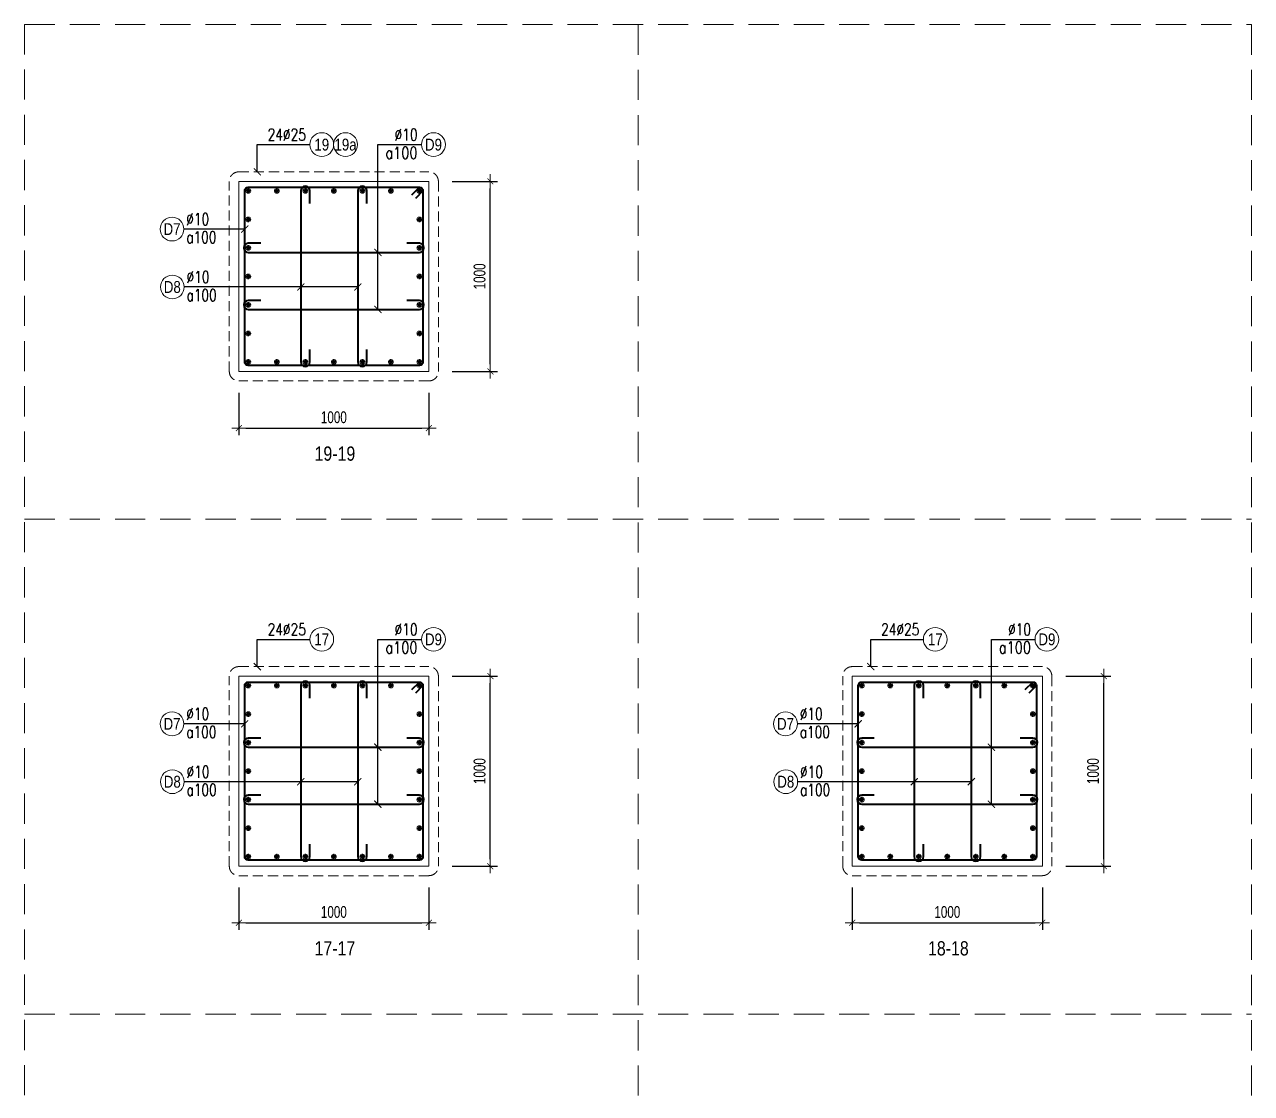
# Model space of a CAD drawing. Header units: millimetres. Extents: x 415878 to 795945, y 85573 to 378758.
# Drawn here: x 776578 to 795945, y 360541 to 377414 of the extents above; entities that cross this region are included whole.
import ezdxf
from ezdxf.enums import TextEntityAlignment as Align

# ---------------------------------------------------------------- set-up
doc = ezdxf.new("R2010")
doc.units = ezdxf.units.MM
doc.linetypes.add('HIDDEN2', pattern=[4.7625, 3.175, -1.5875])
doc.layers.get('0').update_dxf_attribs({"lineweight": 20})
doc.layers.get('Defpoints').update_dxf_attribs({"color": 151, "lineweight": 9})
for name, color, linetype, lineweight in [('NDC_S_CONTINUOUS', 3, 'Continuous', 20), ('NDC_S_DIM', 1, 'Continuous', 15), ('NDC_S_HIDDEN', 8, 'HIDDEN2', 13), ('NDC_S_REBAR', 4, 'Continuous', 35), ('NDC_S_STIRRUP', 4, 'Continuous', 40), ('NDC_S_THIN LINE', 8, 'Continuous', 9), ('NDC_S_VN TEXT', 7, 'Continuous', 20)]:
    doc.layers.add(name, color=color, linetype=linetype, lineweight=lineweight)
doc.layers.add('Reinforcement - thep dau', color=4, linetype='Continuous')
doc.styles.add('ARIAL', font='arial.ttf', dxfattribs={"width": 0.8})
doc.styles.add('NDC_DIM', font='', dxfattribs={"width": 0.75})
doc.styles.add('NDC_EN TXT', font='romans.shx', dxfattribs={"width": 0.8})
doc.styles.get('NDC_DIM').set_extended_font_data('Dotum')
doc.dimstyles.new('NDC_dim_75', dxfattribs={"dimscale": 75, "dimtxt": 2.5, "dimasz": 1.5, "dimexe": 1.5, "dimexo": 2.5, "dimgap": 1, "dimtad": 1, "dimdec": 0, "dimzin": 0, "dimdsep": 46, "dimtxsty": 'NDC_DIM', "dimblk": 'DIMMARK', "dimcen": 0.09, "dimdle": 1.2, "dimclrd": 1, "dimclre": 1, "dimclrt": 3, "dimadec": 0, "dimazin": 0, "dimtfac": 1, "dimtdec": 0, "dimtix": 1, "dimtofl": 0, "dimtmove": 0, "dimatfit": 3, "dimfxl": 8, "dimfxlon": 1, "dimtolj": 1, "dimtzin": 0, "dimarcsym": 0})

# ---------------------------------------------------------------- blocks, each defined once
blk = doc.blocks.new('*U445')
for centre in [(2.5, 0), (7.5, 0)]:
    blk.add_circle(centre, 2.5)
at = {"layer": 'NDC_S_VN TEXT', "color": 3, "style": 'NDC_EN TXT', "width": 0.75}
blk.add_attdef('DK2', text='', height=2.5, dxfattribs=at).set_placement((-0.85, 0.85), align=Align.RIGHT)
at = {"layer": 'NDC_S_VN TEXT', "color": 7, "style": 'ARIAL', "width": 0.8}
for tag, p in [('SH3', (2.5, 0)), ('SH4', (7.5, 0))]:
    blk.add_attdef(tag, text='', height=2.5, dxfattribs=at).set_placement(p, align=Align.MIDDLE)
blk = doc.blocks.new('*U7')
blk.add_circle((2.5, 0), 2.5)
at = {"layer": 'NDC_S_VN TEXT', "color": 3, "style": 'NDC_EN TXT', "width": 0.75}
blk.add_attdef('DK2', text='', height=2.5, dxfattribs=at).set_placement((-0.85, 0.85), align=Align.RIGHT)
at = {"layer": 'NDC_S_VN TEXT', "color": 7, "style": 'ARIAL', "width": 0.8}
blk.add_attdef('SH3', text='', height=2.5, dxfattribs=at).set_placement((2.5, 0), align=Align.MIDDLE)
blk = doc.blocks.new('DIMMARK')
at = {"layer": 'NDC_S_DIM', "color": 1}
blk.add_line((-1.5, 0), (1, 0), dxfattribs=at)
at = {"layer": 'NDC_S_DIM', "color": 2, "const_width": 0.1}
blk.add_lwpolyline([(-0.42, -0.42), (0.42, 0.42)], dxfattribs=at)
blk = doc.blocks.new('*U30')
blk.add_circle((-2.5, 0), 2.5)
at = {"layer": 'NDC_S_VN TEXT', "color": 3, "style": 'NDC_EN TXT', "width": 0.75}
for tag, p in [('DK1', (0.5, 0.85)), ('KC1', (0.5, -2.97))]:
    blk.add_attdef(tag, p, '', height=2.5, dxfattribs=at)
at = {"layer": 'NDC_S_VN TEXT', "color": 7, "style": 'ARIAL', "width": 0.8}
blk.add_attdef('SH2', text='', height=2.5, dxfattribs=at).set_placement((-2.5, 0), align=Align.MIDDLE)
blk = doc.blocks.new('*U29')
blk.add_circle((2.5, 0), 2.5)
at = {"layer": 'NDC_S_VN TEXT', "color": 3, "style": 'NDC_EN TXT'}
for tag, width, p in [('DK2', 0.75, (-0.85, 0.85)), ('KC2', 0.8, (-0.85, -2.97))]:
    blk.add_attdef(tag, text='', height=2.5, dxfattribs=dict(at, width=width)).set_placement(p, align=Align.RIGHT)
at = {"layer": 'NDC_S_VN TEXT', "color": 7, "style": 'ARIAL', "width": 0.8}
blk.add_attdef('SH3', text='', height=2.5, dxfattribs=at).set_placement((2.5, 0), align=Align.MIDDLE)
blk = doc.blocks.new('*D969')
at = {"layer": 'Defpoints', "color": 0, "transparency": 16777216}
for p in [(779960, 363979), (782960, 363979), (782960, 363236)]:
    blk.add_point(p, dxfattribs=at)
at = {"layer": 'Reinforcement - thep dau', "color": 1, "lineweight": -2, "transparency": 16777216}
for p, q in [((779960, 363792), (779960, 363123)), ((782960, 363792), (782960, 363123)), ((780073, 363236), (782848, 363236))]:
    blk.add_line(p, q, dxfattribs=at)
at = {"layer": 'Reinforcement - thep dau', "color": 1, "lineweight": -2, "transparency": 16777216, "xscale": 112.5, "yscale": 112.5, "zscale": 112.5, "rotation": 180}
blk.add_blockref('DIMMARK', (779960, 363236), dxfattribs=at)
at = {"layer": 'Reinforcement - thep dau', "color": 1, "lineweight": -2, "transparency": 16777216, "xscale": 112.5, "yscale": 112.5, "zscale": 112.5}
blk.add_blockref('DIMMARK', (782960, 363236), dxfattribs=at)
at = {"layer": 'Reinforcement - thep dau', "color": 3, "transparency": 16777216, "insert": (781460, 363405), "char_height": 187.5, "attachment_point": 5, "style": 'NDC_DIM'}
blk.add_mtext('\\A1;1000', dxfattribs=at)
blk = doc.blocks.new('*D970')
at = {"layer": 'Defpoints', "color": 0, "transparency": 16777216}
for p in [(783110, 367129), (783930, 367129), (783110, 364129)]:
    blk.add_point(p, dxfattribs=at)
at = {"layer": 'Reinforcement - thep dau', "color": 1, "lineweight": -2, "transparency": 16777216}
for p, q in [((783330, 367129), (784043, 367129)), ((783930, 364242), (783930, 367017)), ((783330, 364129), (784043, 364129))]:
    blk.add_line(p, q, dxfattribs=at)
at = {"layer": 'Reinforcement - thep dau', "color": 1, "lineweight": -2, "transparency": 16777216, "xscale": 112.5, "yscale": 112.5, "zscale": 112.5}
for p, rotation in [((783930, 367129), 90), ((783930, 364129), 270)]:
    blk.add_blockref('DIMMARK', p, dxfattribs=dict(at, rotation=rotation))
at = {"layer": 'Reinforcement - thep dau', "color": 3, "transparency": 16777216, "insert": (783761, 365629), "char_height": 187.5, "attachment_point": 5, "rotation": 90, "style": 'NDC_DIM'}
blk.add_mtext('\\A1;1000', dxfattribs=at)
blk = doc.blocks.new('kata_block_TD')
at = {"color": 6, "linetype": 'ByBlock', "lineweight": -2, "style": 'ARIAL', "width": 0.8}
blk.add_attdef('SECTDET2', text='', height=5, dxfattribs=at).set_placement((0, 7.97), align=Align.CENTER)
at = {"color": 0, "linetype": 'ByBlock', "lineweight": -2, "style": 'ARIAL', "width": 0.8}
blk.add_attdef('SECTDET1', text='', height=5, dxfattribs=at).set_placement((0, 1.47), align=Align.CENTER)
at = {"color": 3, "lineweight": 25, "style": 'ARIAL', "width": 0.8}
blk.add_attdef('SSCALE', text='', height=2.5, dxfattribs=at).set_placement((0, -4), align=Align.CENTER)
blk = doc.blocks.new('kata_block_THEP')
at = {"layer": 'NDC_S_REBAR', "color": 0}
for p, q in [((-0.5, 0), (0.5, 0)), ((-0.35, 0.35), (0.35, -0.35)), ((0.35, 0.35), (-0.35, -0.35)), ((0, 0.5), (0, -0.5))]:
    blk.add_line(p, q, dxfattribs=at)
at = {"layer": 'NDC_S_REBAR', "color": 0, "const_width": 0.0833}
blk.add_lwpolyline([(-0.5, 0, 1), (0.5, 0, 1), (-0.5, 0, 1)], format="xyb", dxfattribs=at)
blk = doc.blocks.new('*D971')
at = {"layer": 'Defpoints', "color": 0, "transparency": 16777216}
for p in [(789644, 363979), (792644, 363979), (792644, 363236)]:
    blk.add_point(p, dxfattribs=at)
at = {"layer": 'Reinforcement - thep dau', "color": 1, "lineweight": -2, "transparency": 16777216}
for p, q in [((789644, 363792), (789644, 363123)), ((792644, 363792), (792644, 363123)), ((789756, 363236), (792531, 363236))]:
    blk.add_line(p, q, dxfattribs=at)
at = {"layer": 'Reinforcement - thep dau', "color": 1, "lineweight": -2, "transparency": 16777216, "xscale": 112.5, "yscale": 112.5, "zscale": 112.5, "rotation": 180}
blk.add_blockref('DIMMARK', (789644, 363236), dxfattribs=at)
at = {"layer": 'Reinforcement - thep dau', "color": 1, "lineweight": -2, "transparency": 16777216, "xscale": 112.5, "yscale": 112.5, "zscale": 112.5}
blk.add_blockref('DIMMARK', (792644, 363236), dxfattribs=at)
at = {"layer": 'Reinforcement - thep dau', "color": 3, "transparency": 16777216, "insert": (791144, 363405), "char_height": 187.5, "attachment_point": 5, "style": 'NDC_DIM'}
blk.add_mtext('\\A1;1000', dxfattribs=at)
blk = doc.blocks.new('*D972')
at = {"layer": 'Defpoints', "color": 0, "transparency": 16777216}
for p in [(792794, 367129), (793614, 367129), (792794, 364129)]:
    blk.add_point(p, dxfattribs=at)
at = {"layer": 'Reinforcement - thep dau', "color": 1, "lineweight": -2, "transparency": 16777216}
for p, q in [((793014, 367129), (793726, 367129)), ((793614, 364242), (793614, 367017)), ((793014, 364129), (793726, 364129))]:
    blk.add_line(p, q, dxfattribs=at)
at = {"layer": 'Reinforcement - thep dau', "color": 1, "lineweight": -2, "transparency": 16777216, "xscale": 112.5, "yscale": 112.5, "zscale": 112.5}
for p, rotation in [((793614, 367129), 90), ((793614, 364129), 270)]:
    blk.add_blockref('DIMMARK', p, dxfattribs=dict(at, rotation=rotation))
at = {"layer": 'Reinforcement - thep dau', "color": 3, "transparency": 16777216, "insert": (793445, 365629), "char_height": 187.5, "attachment_point": 5, "rotation": 90, "style": 'NDC_DIM'}
blk.add_mtext('\\A1;1000', dxfattribs=at)
blk = doc.blocks.new('*D973')
at = {"layer": 'Defpoints', "color": 0, "transparency": 16777216}
for p in [(779960, 371789), (782960, 371789), (782960, 371045)]:
    blk.add_point(p, dxfattribs=at)
at = {"layer": 'Reinforcement - thep dau', "color": 1, "lineweight": -2, "transparency": 16777216}
for p, q in [((779960, 371601), (779960, 370933)), ((782960, 371601), (782960, 370933)), ((780073, 371045), (782848, 371045))]:
    blk.add_line(p, q, dxfattribs=at)
at = {"layer": 'Reinforcement - thep dau', "color": 1, "lineweight": -2, "transparency": 16777216, "xscale": 112.5, "yscale": 112.5, "zscale": 112.5, "rotation": 180}
blk.add_blockref('DIMMARK', (779960, 371045), dxfattribs=at)
at = {"layer": 'Reinforcement - thep dau', "color": 1, "lineweight": -2, "transparency": 16777216, "xscale": 112.5, "yscale": 112.5, "zscale": 112.5}
blk.add_blockref('DIMMARK', (782960, 371045), dxfattribs=at)
at = {"layer": 'Reinforcement - thep dau', "color": 3, "transparency": 16777216, "insert": (781460, 371214), "char_height": 187.5, "attachment_point": 5, "style": 'NDC_DIM'}
blk.add_mtext('\\A1;1000', dxfattribs=at)
blk = doc.blocks.new('*D974')
at = {"layer": 'Defpoints', "color": 0, "transparency": 16777216}
for p in [(783110, 374939), (783930, 374939), (783110, 371939)]:
    blk.add_point(p, dxfattribs=at)
at = {"layer": 'Reinforcement - thep dau', "color": 1, "lineweight": -2, "transparency": 16777216}
for p, q in [((783330, 374939), (784043, 374939)), ((783930, 372051), (783930, 374826)), ((783330, 371939), (784043, 371939))]:
    blk.add_line(p, q, dxfattribs=at)
at = {"layer": 'Reinforcement - thep dau', "color": 1, "lineweight": -2, "transparency": 16777216, "xscale": 112.5, "yscale": 112.5, "zscale": 112.5}
for p, rotation in [((783930, 374939), 90), ((783930, 371939), 270)]:
    blk.add_blockref('DIMMARK', p, dxfattribs=dict(at, rotation=rotation))
at = {"layer": 'Reinforcement - thep dau', "color": 3, "transparency": 16777216, "insert": (783761, 373439), "char_height": 187.5, "attachment_point": 5, "rotation": 90, "style": 'NDC_DIM'}
blk.add_mtext('\\A1;1000', dxfattribs=at)

msp = doc.modelspace()

# ---------------------------------------------------------------- linework, layer by layer
at = {"layer": 'NDC_S_CONTINUOUS'}
for points in [[(779960, 374938.6), (782960, 374938.6), (782960, 371938.6), (779960, 371938.6)], [(779960, 367129.1), (782960, 367129.1), (782960, 364129.1), (779960, 364129.1)], [(789643.6, 367129.1), (792643.6, 367129.1), (792643.6, 364129.1), (789643.6, 364129.1)]]:
    msp.add_lwpolyline(points, close=True, dxfattribs=at)
at = {"layer": 'NDC_S_HIDDEN', "ltscale": 150}
for p, q in [((786261.1, 377414.1), (786261.1, 338366.9)), ((776577.5, 369604.7), (795944.6, 369604.7)), ((776577.5, 361795.2), (795944.6, 361795.2))]:
    msp.add_line(p, q, dxfattribs=at)
msp.add_lwpolyline([(776577.5, 377414.1), (795944.6, 377414.1), (795944.6, 338366.9), (776577.5, 338366.9)], close=True, dxfattribs=at)
at = {"layer": 'NDC_S_HIDDEN', "ltscale": 50}
for points in [[(779810, 371938.6), (779810, 374938.6, -0.4142136), (779960, 375088.6), (782960, 375088.6, -0.4142136), (783110, 374938.6), (783110, 371938.6, -0.4142136), (782960, 371788.6), (779960, 371788.6, -0.4142136), (779810, 371938.6)], [(779810, 364129.1), (779810, 367129.1, -0.4142136), (779960, 367279.1), (782960, 367279.1, -0.4142136), (783110, 367129.1), (783110, 364129.1, -0.4142136), (782960, 363979.1), (779960, 363979.1, -0.4142136), (779810, 364129.1)], [(789493.6, 364129.1), (789493.6, 367129.1, -0.4142136), (789643.6, 367279.1), (792643.6, 367279.1, -0.4142136), (792793.6, 367129.1), (792793.6, 364129.1, -0.4142136), (792643.6, 363979.1), (789643.6, 363979.1, -0.4142136), (789493.6, 364129.1)]]:
    msp.add_lwpolyline(points, format="xyb", dxfattribs=at)
at = {"layer": 'NDC_S_STIRRUP'}
for points in [[(782690, 374725.6), (782810, 374845.6, -0.4142136), (782867, 374788.6), (782867, 372088.6, -0.4142136), (782810, 372031.6), (780110, 372031.6, -0.4142136), (780053, 372088.6), (780053, 374788.6, -0.4142136), (780110, 374845.6), (782810, 374845.6, -0.4142136), (782867, 374788.6), (782747, 374668.6)], [(781082, 374590.6), (781082, 374788.6, 1), (780938, 374788.6), (780938, 372088.6, 1), (781082, 372088.6), (781082, 372286.6)], [(781982, 374590.6), (781982, 374788.6, 1), (781838, 374788.6), (781838, 372088.6, 1), (781982, 372088.6), (781982, 372286.6)], [(780308, 373960.6), (780110, 373960.6, 1), (780110, 373816.6), (782810, 373816.6, 1), (782810, 373960.6), (782612, 373960.6)], [(780308, 373060.6), (780110, 373060.6, 1), (780110, 372916.6), (782810, 372916.6, 1), (782810, 373060.6), (782612, 373060.6)], [(782690, 366916.1), (782810, 367036.1, -0.4142136), (782867, 366979.1), (782867, 364279.1, -0.4142136), (782810, 364222.1), (780110, 364222.1, -0.4142136), (780053, 364279.1), (780053, 366979.1, -0.4142136), (780110, 367036.1), (782810, 367036.1, -0.4142136), (782867, 366979.1), (782747, 366859.1)], [(781082, 366781.1), (781082, 366979.1, 1), (780938, 366979.1), (780938, 364279.1, 1), (781082, 364279.1), (781082, 364477.1)], [(781982, 366781.1), (781982, 366979.1, 1), (781838, 366979.1), (781838, 364279.1, 1), (781982, 364279.1), (781982, 364477.1)], [(792373.6, 366916.1), (792493.6, 367036.1, -0.4142136), (792550.6, 366979.1), (792550.6, 364279.1, -0.4142136), (792493.6, 364222.1), (789793.6, 364222.1, -0.4142136), (789736.6, 364279.1), (789736.6, 366979.1, -0.4142136), (789793.6, 367036.1), (792493.6, 367036.1, -0.4142136), (792550.6, 366979.1), (792430.6, 366859.1)], [(790765.6, 366781.1), (790765.6, 366979.1, 1), (790621.6, 366979.1), (790621.6, 364279.1, 1), (790765.6, 364279.1), (790765.6, 364477.1)], [(791665.6, 366781.1), (791665.6, 366979.1, 1), (791521.6, 366979.1), (791521.6, 364279.1, 1), (791665.6, 364279.1), (791665.6, 364477.1)], [(780308, 366151.1), (780110, 366151.1, 1), (780110, 366007.1), (782810, 366007.1, 1), (782810, 366151.1), (782612, 366151.1)], [(789991.6, 366151.1), (789793.6, 366151.1, 1), (789793.6, 366007.1), (792493.6, 366007.1, 1), (792493.6, 366151.1), (792295.6, 366151.1)], [(780308, 365251.1), (780110, 365251.1, 1), (780110, 365107.1), (782810, 365107.1, 1), (782810, 365251.1), (782612, 365251.1)], [(789991.6, 365251.1), (789793.6, 365251.1, 1), (789793.6, 365107.1), (792493.6, 365107.1, 1), (792493.6, 365251.1), (792295.6, 365251.1)]]:
    msp.add_lwpolyline(points, format="xyb", dxfattribs=at)

# ---------------------------------------------------------------- block references
at = {"layer": 'NDC_S_REBAR', "yscale": 84, "zscale": 84}
for p, xscale, rotation in [((780110, 374788.6), -84, 90), ((780560, 374788.6), -84, 90), ((781010, 374788.6), -84, 90), ((781460, 374788.6), -84, 90), ((781910, 374788.6), -84, 90), ((782360, 374788.6), -84, 90), ((782810, 374788.6), 84, 270), ((780110, 374338.6), 84, 90), ((782810, 374338.6), -84, 270), ((780110, 373888.6), 84, 90), ((782810, 373888.6), -84, 270), ((780110, 373438.6), 84, 90), ((782810, 373438.6), -84, 270), ((780110, 372988.6), 84, 90), ((782810, 372988.6), -84, 270), ((780110, 372538.6), 84, 90), ((782810, 372538.6), -84, 270), ((780110, 372088.6), 84, 90), ((780560, 372088.6), 84, 90), ((781010, 372088.6), 84, 90), ((781460, 372088.6), 84, 90), ((781910, 372088.6), 84, 90), ((782360, 372088.6), 84, 90), ((782810, 372088.6), -84, 270), ((780110, 366979.1), -84, 90), ((780560, 366979.1), -84, 90), ((781010, 366979.1), -84, 90), ((781460, 366979.1), -84, 90), ((781910, 366979.1), -84, 90), ((782360, 366979.1), -84, 90), ((782810, 366979.1), 84, 270), ((789793.6, 366979.1), -84, 90), ((790243.6, 366979.1), -84, 90), ((790693.6, 366979.1), -84, 90), ((791143.6, 366979.1), -84, 90), ((791593.6, 366979.1), -84, 90), ((792043.6, 366979.1), -84, 90), ((792493.6, 366979.1), 84, 270), ((780110, 366529.1), 84, 90), ((782810, 366529.1), -84, 270), ((789793.6, 366529.1), 84, 90), ((792493.6, 366529.1), -84, 270), ((780110, 366079.1), 84, 90), ((782810, 366079.1), -84, 270), ((789793.6, 366079.1), 84, 90), ((792493.6, 366079.1), -84, 270), ((780110, 365629.1), 84, 90), ((782810, 365629.1), -84, 270), ((789793.6, 365629.1), 84, 90), ((792493.6, 365629.1), -84, 270), ((780110, 365179.1), 84, 90), ((782810, 365179.1), -84, 270), ((789793.6, 365179.1), 84, 90), ((792493.6, 365179.1), -84, 270), ((780110, 364729.1), 84, 90), ((782810, 364729.1), -84, 270), ((789793.6, 364729.1), 84, 90), ((792493.6, 364729.1), -84, 270), ((780110, 364279.1), 84, 90), ((780560, 364279.1), 84, 90), ((781010, 364279.1), 84, 90), ((781460, 364279.1), 84, 90), ((781910, 364279.1), 84, 90), ((782360, 364279.1), 84, 90), ((782810, 364279.1), -84, 270), ((789793.6, 364279.1), 84, 90), ((790243.6, 364279.1), 84, 90), ((790693.6, 364279.1), 84, 90), ((791143.6, 364279.1), 84, 90), ((791593.6, 364279.1), 84, 90), ((792043.6, 364279.1), 84, 90), ((792493.6, 364279.1), -84, 270)]:
    msp.add_blockref('kata_block_THEP', p, dxfattribs=dict(at, xscale=xscale, rotation=rotation))
at = {"layer": 'NDC_S_THIN LINE', "xscale": 75, "yscale": 75, "zscale": 75}
for name, p, values in [('*U445', (781082.1, 375518.8), {'SH4': '19a', 'SH3': '19', 'DK2': '24%%c25'}), ('*U29', (782845, 375518.8), {'SH3': 'D9', 'DK2': '%%c10', 'KC2': 'a100'}), ('*U30', (779093.2, 374185), {'SH2': 'D7', 'DK1': '%%c10', 'KC1': 'a100'}), ('*U30', (779097.6, 373271.5), {'SH2': 'D8', 'DK1': '%%c10', 'KC1': 'a100'}), ('*U7', (781082.1, 367709.3), {'SH3': '17', 'DK2': '24%%c25'}), ('*U29', (782845, 367709.3), {'SH3': 'D9', 'DK2': '%%c10', 'KC2': 'a100'}), ('*U7', (790765.6, 367709.3), {'SH3': '17', 'DK2': '24%%c25'}), ('*U29', (792528.5, 367709.3), {'SH3': 'D9', 'DK2': '%%c10', 'KC2': 'a100'}), ('*U30', (779093.2, 366375.6), {'SH2': 'D7', 'DK1': '%%c10', 'KC1': 'a100'}), ('*U30', (788776.8, 366375.6), {'SH2': 'D7', 'DK1': '%%c10', 'KC1': 'a100'}), ('*U30', (779097.6, 365462.1), {'SH2': 'D8', 'DK1': '%%c10', 'KC1': 'a100'}), ('*U30', (788781.2, 365462.1), {'SH2': 'D8', 'DK1': '%%c10', 'KC1': 'a100'})]:
    msp.add_blockref(name, p, dxfattribs=at).add_auto_attribs(values)
at = {"layer": 'NDC_S_VN TEXT'}
ref = msp.add_blockref('kata_block_TD', (781476.7, 370462.8), dxfattribs=dict(at, xscale=45, yscale=45, zscale=45))
ref.add_attrib('SECTDET1', '19-19', dxfattribs={"layer": '0', "color": 0, "linetype": 'ByBlock', "lineweight": -2, "height": 225, "style": 'ARIAL', "width": 0.8}).set_placement((781476.7, 370529), align=Align.CENTER)
ref = msp.add_blockref('kata_block_TD', (781476.7, 362653.4), dxfattribs=dict(at, xscale=45, yscale=45, zscale=45))
ref.add_attrib('SECTDET1', '17-17', dxfattribs={"layer": '0', "color": 0, "linetype": 'ByBlock', "lineweight": -2, "height": 225, "style": 'ARIAL', "width": 0.8}).set_placement((781476.7, 362719.6), align=Align.CENTER)
ref = msp.add_blockref('kata_block_TD', (791160.2, 362653.4), dxfattribs=dict(at, xscale=45, yscale=45, zscale=45))
ref.add_attrib('SECTDET1', '18-18', dxfattribs={"layer": '0', "color": 0, "linetype": 'ByBlock', "lineweight": -2, "height": 225, "style": 'ARIAL', "width": 0.8}).set_placement((791160.2, 362719.6), align=Align.CENTER)

# ---------------------------------------------------------------- dimensions: what is measured, and where the dimension line sits
at = {"layer": 'Reinforcement - thep dau'}
for base, p1, p2, picture, middle in [((783930.1, 374938.6), (783110, 371938.6), (783110, 374938.6), '*D974', (783761.3, 373438.6)), ((783930.1, 367129.1), (783110, 364129.1), (783110, 367129.1), '*D970', (783761.3, 365629.1)), ((793613.6, 367129.1), (792793.6, 364129.1), (792793.6, 367129.1), '*D972', (793444.8, 365629.1))]:
    dim = msp.add_linear_dim(base=base, p1=p1, p2=p2, angle=90, dimstyle='NDC_dim_75', override={"dimlfac": 0.333333}, dxfattribs=at)
    dim.commit()
    dim.dimension.update_dxf_attribs({"geometry": picture, "text_midpoint": middle})
for base, p1, p2, picture, middle in [((782960, 371045.2), (779960, 371788.6), (782960, 371788.6), '*D973', (781460, 371214)), ((782960, 363235.8), (779960, 363979.1), (782960, 363979.1), '*D969', (781460, 363404.5)), ((792643.6, 363235.8), (789643.6, 363979.1), (792643.6, 363979.1), '*D971', (791143.6, 363404.5))]:
    dim = msp.add_linear_dim(base=base, p1=p1, p2=p2, dimstyle='NDC_dim_75', override={"dimlfac": 0.333333}, dxfattribs=at)
    dim.commit()
    dim.dimension.update_dxf_attribs({"geometry": picture, "text_midpoint": middle})

# ---------------------------------------------------------------- leaders
for points in [[(780252, 375088.6), (780252, 375518.8), (781082.1, 375518.8)], [(782155.2, 372916.6), (782155.2, 375518.8), (782845, 375518.8)], [(782155.2, 373816.6), (782155.2, 375518.8), (782845, 375518.8)], [(780053, 374185), (779093.2, 374185)], [(781838, 373271.5), (779097.6, 373271.5)], [(780938, 373271.5), (779097.6, 373271.5)], [(780252, 367279.1), (780252, 367709.3), (781082.1, 367709.3)], [(782155.2, 365107.1), (782155.2, 367709.3), (782845, 367709.3)], [(782155.2, 366007.1), (782155.2, 367709.3), (782845, 367709.3)], [(789935.6, 367279.1), (789935.6, 367709.3), (790765.6, 367709.3)], [(791838.8, 365107.1), (791838.8, 367709.3), (792528.5, 367709.3)], [(791838.8, 366007.1), (791838.8, 367709.3), (792528.5, 367709.3)], [(780053, 366375.6), (779093.2, 366375.6)], [(789736.6, 366375.6), (788776.8, 366375.6)], [(781838, 365462.1), (779097.6, 365462.1)], [(780938, 365462.1), (779097.6, 365462.1)], [(791521.6, 365462.1), (788781.2, 365462.1)], [(790621.6, 365462.1), (788781.2, 365462.1)]]:
    msp.add_leader(points, dimstyle='NDC_dim_75', override={"dimlfac": 0.333333, "dimldrblk": 'ARCHTICK'}, dxfattribs=at)

doc.saveas('drawing.dxf')
